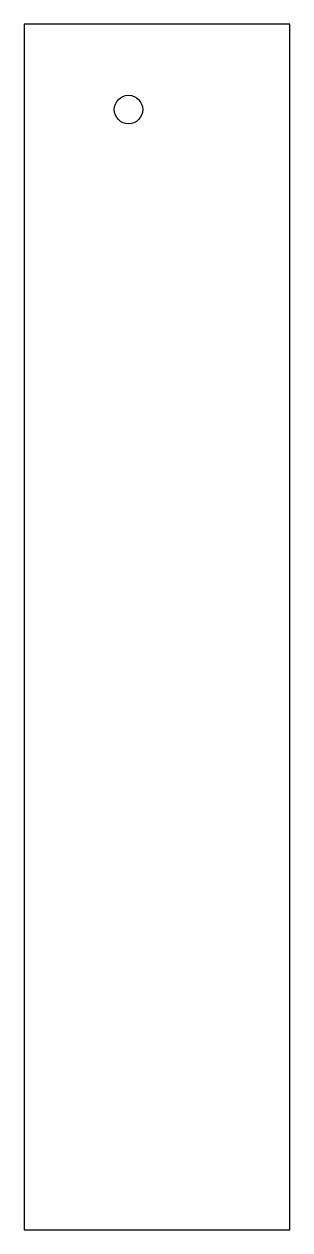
# Model space of a CAD drawing. Header units: inches. Extents: x -1.8 to 1.8, y -7.9 to 7.9.
import ezdxf

# ---------------------------------------------------------------- set-up
doc = ezdxf.new("R2010")
doc.units = ezdxf.units.IN
doc.header["$MEASUREMENT"] = 0

msp = doc.modelspace()

# ---------------------------------------------------------------- linework, layer by layer
at = {"color": 7, "linetype": 'Continuous', "lineweight": 25}
for p, q in [((1.75, 7.9375), (-1.75, 7.9375)), ((-1.75, 7.9375), (-1.75, -7.9375)), ((1.75, -7.9375), (1.75, 7.9375)), ((-1.75, -7.9375), (1.75, -7.9375))]:
    msp.add_line(p, q, dxfattribs=at)
msp.add_circle((-0.375, 6.8125), 0.1875, dxfattribs=at)

doc.saveas('drawing.dxf')
